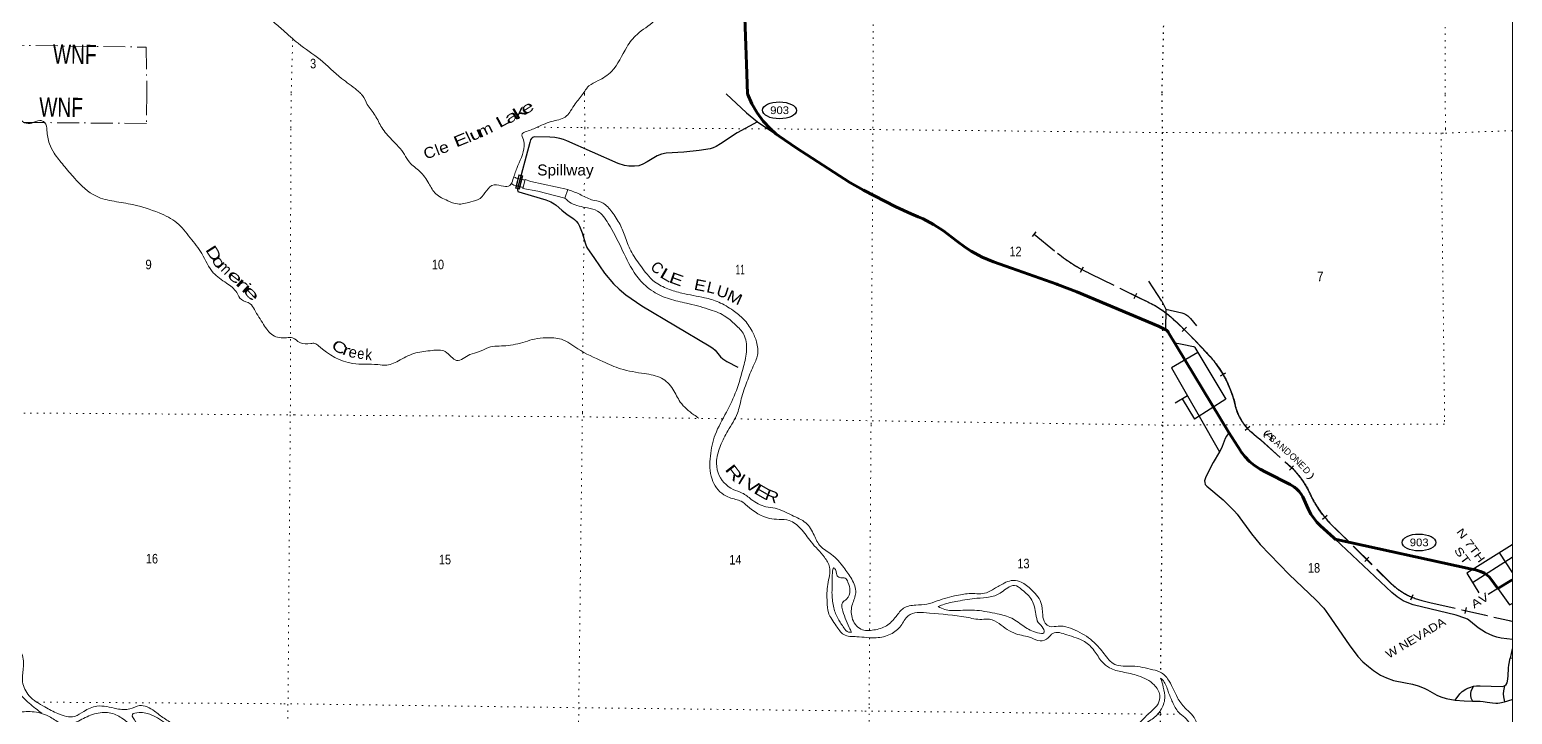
# Model space of a CAD drawing. Header units: feet. Extents: x -252966 to 4, y -183309 to 1368.
# Drawn here: x -27078 to 0, y -103011 to -90512 of the extents above; entities that cross this region are included whole.
import ezdxf
from ezdxf.enums import TextEntityAlignment as Align

# ---------------------------------------------------------------- set-up
doc = ezdxf.new("R2010")
doc.units = ezdxf.units.FT
doc.header["$LTSCALE"] = 80
for name, pattern in [('DOT_DASHED', [7.7, 5, -1.2, 0.3, -1.2]), ('DOTTED', [1.5, 0.3, -1.2]), ('LONG_DASHED', [7.5, 6, -1.5])]:
    doc.linetypes.add(name, pattern=pattern)
for name, color, linetype, lineweight in [('17', 7, 'Continuous', 25), ('23', 7, 'Continuous', 70), ('29', 7, 'Continuous', 25), ('31', 7, 'Continuous', 13), ('34', 7, 'Continuous', 13), ('39', 7, 'Continuous', 13), ('4', 7, 'Continuous', 13), ('41', 7, 'Continuous', 13), ('42', 7, 'Continuous', 13), ('44', 7, 'DOT_DASHED', 13), ('6', 7, 'DOTTED', 25), ('63', 7, 'Continuous', 25), ('7', 7, 'DOTTED', 13)]:
    doc.layers.add(name, color=color, linetype=linetype, lineweight=lineweight)

msp = doc.modelspace()

# ---------------------------------------------------------------- linework, layer by layer
at = {"layer": '17'}
for centre in [(-13384.79, -91984.86), (-1704.34, -99874.06)]:
    msp.add_ellipse(centre, major_axis=(-309.24, 1), ratio=0.500121, dxfattribs=at)
at = {"layer": '23'}
for points in [[(-13967.93, -91682.7), (-13987.85, -91139.69), (-14001.06, -90800.32), (-14020.91, -90123.62), (-14043.06, -89670.46), (-14086.41, -89343.97), (-14166.45, -89077.57), (-14284.51, -88794.76), (-14373.77, -88663.17), (-14620.31, -88369.26), (-14907.08, -88081.05), (-15208.59, -87751.1), (-15230.77, -87726.83)], [(-4.02, -100555.2), (-266.8, -100712.63), (-399.05, -100533.11), (-423.65, -100503.92), (-451.16, -100477.47), (-481.29, -100454.03), (-509.35, -100436.32), (-581.8, -100405.22), (-675.87, -100374.94), (-772.59, -100354.67), (-3212.81, -99821.25), (-3237.03, -99815.96), (-3262.81, -99791.76), (-3501.4, -99567.81), (-3568.36, -99503.23), (-3628.21, -99432.01), (-3680.28, -99354.92), (-3724.02, -99272.82), (-3730.18, -99259.33), (-3799.16, -99094.53), (-3825.43, -99041.39), (-3857.11, -98991.29), (-3893.85, -98944.77), (-3935.26, -98902.35), (-3980.87, -98864.49), (-4030.19, -98831.61), (-4059.43, -98815.4), (-4500.48, -98592.8), (-4607.14, -98536.82), (-4707.37, -98470), (-4800.06, -98393.07), (-4884.21, -98306.88), (-4958.88, -98212.36), (-4960.63, -98209.88), (-5180.55, -97869.06), (-6288.45, -96032.78), (-6292.98, -96024.77), (-6299.03, -96016.2), (-6305.93, -96008.3), (-6313.62, -96001.16), (-6322.02, -95994.87), (-6331.02, -95989.5), (-6340.54, -95985.09), (-6460.69, -95925.81), (-7953.49, -95299.32), (-8306.12, -95163.87), (-8316.17, -95160.29), (-9146.65, -94868.22), (-9475.76, -94749.38), (-9683.31, -94662.72), (-9880.67, -94554.85), (-9984.49, -94486.61), (-10150.87, -94369.27), (-10389.09, -94186.88), (-10569.02, -94067.34), (-10760.46, -93967.26), (-10849.48, -93929.01), (-10977.47, -93876.73), (-11256.43, -93747.22), (-11850.58, -93442.12), (-12101.53, -93300.44), (-13080.37, -92668.24), (-13391.9, -92457.9), (-13416.85, -92441.05), (-13441.9, -92418.88), (-13556.67, -92317.31), (-13682.74, -92179.68), (-13793.74, -92029.62), (-13888.44, -91868.77), (-13967.93, -91682.7)]]:
    msp.add_lwpolyline(points, dxfattribs=at)
at = {"layer": '29'}
for p, q in [((-16976.74, -94247.36), (-16957.16, -94321.13)), ((-6402.3, -95468.6), (-6639.82, -95105.58)), ((-6029.81, -96253.74), (-5824.15, -96297.4)), ((-5743.83, -96403.96), (-6226.84, -96687.41)), ((-5931.77, -97194.13), (-6157.61, -97329.73)), ((-6028.09, -97252), (-5806.53, -97620.38)), ((-3237.81, -99815.23), (-2200.72, -100788.72)), ((-0.28, -100145.56), (-730.15, -100609.67)), ((-235.29, -100068.84), (-2.33, -100421.56)), ((-265.69, -100713.76), (-442.33, -100825.12)), ((-1.33, -101817.4), (-37.95, -101983.42)), ((-1.11, -101990.06), (-37.95, -101983.42)), ((-144.53, -102785.65), (-0.66, -102741.96))]:
    msp.add_line(p, q, dxfattribs=at)
for points in [[(-14355.08, -91681.77), (-13987, -92029.12), (-13787.51, -92192.64), (-13432.78, -92432.96)], [(-13787.51, -92192.64), (-14154.3, -92395.29), (-14459.64, -92596.17), (-14539.12, -92642.2), (-14593.49, -92667.31), (-14652.05, -92688.24), (-14848.64, -92717.53), (-15128.89, -92746.82), (-15450.96, -92767.75), (-15540.9, -92784.49), (-15618.28, -92817.97), (-15802.32, -92922.59), (-15879.7, -92968.62), (-15952.9, -92997.92), (-16032.37, -93006.29), (-16132.76, -93006.29), (-16212.24, -92991.64), (-16329.35, -92956.07), (-17270.48, -92541.76), (-17330.09, -92518.74), (-17395.96, -92499.92), (-17484.85, -92481.08), (-17580.01, -92474.81), (-17860.25, -92470.62), (-17894.77, -92483.17), (-17914.63, -92499.92), (-17928.23, -92522.93), (-17943.91, -92571.06), (-18168.81, -93413.01)], [(-18168.81, -93413.01), (-18171.46, -93440.58), (-18165.52, -93456.46), (-18159.56, -93464.38), (-18146.35, -93472.32), (-18080.93, -93493.49), (-17652.66, -93620.44), (-17562.1, -93654.82), (-17499.33, -93689.21), (-17464.29, -93715.65), (-17361.86, -93805.59), (-17261.4, -93884.94), (-17155.66, -93953.71), (-17130.52, -93974.87), (-17096.81, -94010.57), (-17059.14, -94052.89), (-17034.05, -94096.54), (-16986.46, -94218.2), (-16928.3, -94424.51), (-16900.52, -94489.32), (-16764.4, -94689), (-16579.34, -94958.79), (-16415.44, -95149.23), (-16314.95, -95248.42), (-16188.09, -95355.53), (-15897.29, -95556.55), (-14665.36, -96281.27), (-14599.21, -96324.93), (-14559.61, -96360.61), (-14459.15, -96482.28), (-14416.8, -96523.3), (-14348.12, -96566.92), (-14141.92, -96672.72)], [(-6402.3, -95468.6), (-6329.09, -95617.36), (-6333.26, -95986.7)], [(-6329.09, -95617.36), (-6036.41, -95680.86), (-6002.04, -95692.77), (-5962.38, -95711.28), (-5928.02, -95733.76), (-5877.79, -95785.34), (-5766.75, -95916.27)], [(-6164.19, -96237.35), (-6126.61, -96238.3), (-6092.58, -96241.6), (-6029.81, -96253.74)], [(-5824.15, -96297.4), (-5806.73, -96305.08), (-5796.24, -96314.2)], [(-5796.24, -96314.2), (-5235.02, -97256.21), (-5806.53, -97620.38)], [(-6226.84, -96687.41), (-5930.38, -97196.76), (-5716.59, -97565.73), (-5346.55, -98216.62)], [(-5178.66, -97870.94), (-5222.47, -97935.72), (-5242.3, -97974.07), (-5280.63, -98075.9), (-5297.82, -98123.51), (-5309.71, -98152.61), (-5346.55, -98216.62)], [(-5346.55, -98216.62), (-5463.04, -98415.79), (-5568.79, -98616.81), (-5604.48, -98696.16), (-5620.35, -98746.42), (-5616.38, -98780.8), (-5607.13, -98815.19), (-5579.36, -98844.28), (-5283.27, -99092.91), (-5071.77, -99299.23), (-5022.87, -99360.06), (-4765.1, -99717.14), (-4606.48, -99912.87), (-4077.74, -100457.75), (-3591.29, -100917.98), (-3444.57, -101074.04), (-3354.68, -101193.07), (-3300.49, -101272.42)], [(-4.53, -99918.32), (-834.07, -100435.76), (-614.73, -100793.91)], [(-266.8, -100712.63), (-50.7, -101014.27), (-2.7, -100986.01)], [(-0.01, -101646.27), (-203.4, -101620.25), (-285.35, -101604.38), (-356.73, -101580.58), (-491.56, -101517.1), (-626.39, -101429.81), (-761.22, -101316.08), (-819.38, -101276.4), (-866.97, -101252.6), (-1028.24, -101202.34), (-1810.78, -101009.25), (-1921.81, -100972.22), (-1995.84, -100937.84), (-2104.23, -100863.78), (-2200.72, -100788.72)], [(-3300.49, -101272.42), (-2980.6, -101743.24), (-2819.33, -101954.84), (-2732.09, -102050.07), (-2628.98, -102140), (-2533.81, -102214.06), (-2406.91, -102293.41), (-2301.16, -102346.31), (-2171.62, -102391.27), (-1952.19, -102436.24), (-1825.3, -102460.04), (-1722.19, -102489.14), (-1611.15, -102531.46), (-1550.35, -102563.2), (-1381.15, -102658.42), (-1307.13, -102690.16), (-1206.67, -102719.26), (-1045.69, -102752.32)], [(-144.57, -102493.11), (-113.51, -102465.34), (-96.33, -102438.89), (-85.75, -102405.83), (-73.85, -102313.25), (-69.89, -102161.16), (-63.28, -102113.55), (-37.95, -101983.42)], [(-1045.69, -102752.32), (-961.47, -102637.27), (-913.89, -102592.3), (-851.76, -102552.62), (-810.78, -102532.79), (-775.09, -102519.56), (-709, -102499.72)], [(-709, -102499.72), (-746.01, -102563.2), (-757.91, -102593.62), (-761.87, -102624.04), (-763.2, -102670.33), (-755.26, -102708.68), (-727.72, -102768.98)], [(-709, -102499.72), (-653.48, -102493.11), (-584.75, -102490.47), (-182.9, -102501.05), (-144.57, -102493.11)], [(-144.57, -102493.11), (-164.4, -102581.72), (-167.04, -102634.62), (-164.4, -102688.84), (-143.25, -102780.1)], [(-1045.69, -102752.32), (-882.81, -102766.87), (-727.72, -102768.98)], [(-727.72, -102768.98), (-586.72, -102769.52), (-533.19, -102776.13), (-459.82, -102790.68), (-360.03, -102802.58), (-303.84, -102806.55), (-264.86, -102805.22), (-227.17, -102801.26), (-144.53, -102785.65)]]:
    msp.add_lwpolyline(points, dxfattribs=at)
at = {"layer": '31'}
for p, q in [((-18131.43, -93422.24), (-18204.23, -93404.2)), ((-18071.3, -93179.58), (-18131.43, -93422.24))]:
    msp.add_line(p, q, dxfattribs=at)
msp.add_lwpolyline([(-18204.23, -93404.2), (-18144.1, -93161.54), (-18071.3, -93179.58)], dxfattribs=at)
msp.add_lwpolyline([(-18194.54, -93398.35), (-18138.25, -93171.22), (-18080.98, -93185.42), (-18137.27, -93412.55)], close=True, dxfattribs=at)
at = {"layer": '34', "linetype": 'LONG_DASHED'}
msp.add_line((-4598.88, -98001.75), (-4013.41, -98528.74), dxfattribs=at)
for points in [[(-8734.4, -94247.43), (-8306.35, -94595.42), (-8268.14, -94624.16)], [(-7739.97, -94953.72), (-7707.92, -94970.86), (-6800.72, -95417.39), (-6656.07, -95485.08)], [(-3333.89, -99521.94), (-2223.06, -100616.76), (-2164.45, -100669.39)], [(-1652.72, -100937.54), (-1510.52, -100971.63), (-11.36, -101314.12)]]:
    msp.add_lwpolyline(points, dxfattribs=at)
for centre, radius, start, end in [((-6686.15, -92676.8), 2508.97, 230.91043, 245.16406), ((-7485.12, -97202.04), 1906.64, 47.13456, 64.22608), ((-12185.85, -102322.65), 8857.7, 41.82314, 47.38054), ((-7002.14, -97802.89), 1982.82, 24.24064, 44.3819), ((-6865.28, -97771.87), 1845.49, 11.54501, 25.10704), ((-4135.96, -97142.99), 957.02, 195.73457, 226.54338), ((-2865.68, -95740), 2849.47, 227.4059, 232.53663), ((-5156.08, -99654.73), 1604.23, 25.26452, 44.57876), ((-1951.16, -98190.47), 1919.57, 203.96138, 223.91802), ((-1346.58, -99730.94), 1244.82, 228.92719, 255.76312)]:
    msp.add_arc(centre, radius, start, end, dxfattribs=at)
at = {"layer": '39'}
for points in [[(-29291.2, -80926.07), (-29031.41, -81083.19), (-28835.6, -81205.58), (-28582.85, -81249.9), (-28394.62, -81319.88), (-28195.88, -81567.11), (-28050.24, -81683.05), (-27907.87, -81714.4), (-27855.32, -81908.1), (-27854.92, -82091.3), (-27819.22, -82143.94), (-27759.06, -82156.51), (-27723.64, -82241.35), (-27809.63, -82425.87), (-27866.71, -82749.54), (-27922, -82869.88), (-27830.07, -83154.49), (-27751.76, -83388.67), (-27557.78, -83720.41), (-27438.91, -83910.62), (-27338.76, -84175.17), (-27374.52, -84358.08), (-27263.98, -84582.45), (-27198.76, -84705.78), (-27004.48, -85003.3), (-26821.64, -85230.27), (-26616.54, -85439.3), (-26429.66, -85664.28), (-26239.62, -85985.93), (-26137.64, -86270.62), (-25903.64, -86620.81), (-25716.89, -86859.89), (-25712.87, -86859.92), (-25378.68, -87239.11), (-25203.47, -87419.71), (-25031.95, -87564.04), (-24888.9, -87746.39), (-24763.84, -87918.53), (-24730.78, -88043.62), (-24663.01, -88104.57), (-24505.24, -88212.55), (-24366.12, -88384.8), (-24303.64, -88590.66), (-24218.08, -88685.98), (-23982.83, -88893.24), (-23729.95, -89150.97), (-23598.81, -89317.12), (-23479.26, -89430.83), (-23294.06, -89617.55), (-23129.31, -89846.38), (-22998.37, -90034.68), (-22789.24, -90241.72), (-22643.59, -90357.66), (-22450.16, -90522.3), (-22175, -90760.08), (-21773.81, -91059.28), (-21383.03, -91400.68), (-21101.63, -91614.35), (-21033.19, -91676.28)], [(-15389.77, -87912.05), (-15381.23, -87853.73), (-15337.19, -87872.21), (-15283.89, -87979.34), (-15301.07, -88106.04), (-15421.02, -88268.14), (-15487.1, -88472.95), (-15446.52, -88656.48), (-15323.45, -88826.59), (-15245.72, -88897.69), (-15154.21, -89001.11), (-15179.35, -89119.68), (-15256.85, -89251.93), (-15264.82, -89473.32), (-15362.71, -89639.62), (-15394.44, -89822.57), (-15428.06, -89991.41), (-15560.7, -90225.88), (-15670.29, -90351.83), (-15985.86, -90598.91), (-16170.69, -90828.93), (-16451.84, -91275.6), (-16696.39, -91442.73), (-16863.99, -91540.02), (-16908.63, -91589.99), (-16969.34, -91680.23)], [(-30205.03, -91669.25), (-30018.47, -91767.96), (-29713.68, -91843.09), (-29559.36, -91860.55), (-29453.37, -91813.88), (-29331.16, -91817.4), (-29118.42, -91919.04), (-28761.27, -92066.32), (-28476.72, -92089.27), (-28110.35, -92031.48), (-27851.83, -92058.56), (-27621.42, -92069.68), (-27443.39, -92002.61), (-27306.84, -92086.48), (-27170.14, -92210.54), (-27037.9, -92216.03), (-26889.85, -92169.19), (-26805.57, -92205.02), (-26762.93, -92351.58), (-26715.91, -92594.61), (-26629.09, -92767.12), (-26457.95, -92989.53), (-26258.72, -93223.9), (-25858.78, -93553.92), (-25535.91, -93645.05), (-25193.11, -93705.96), (-24715.76, -93856.76), (-24390.53, -94036.34), (-24147.07, -94310.72), (-23931.59, -94601.29), (-23723.89, -94950.19), (-23482.77, -95138.15), (-23295.79, -95312.26), (-23211.15, -95440.56), (-23050.6, -95516.28), (-22974.07, -95620.49), (-22804.72, -95895.18), (-22635.69, -96091.47), (-22389.11, -96136.69), (-22274.92, -96138.23), (-22144.37, -96224.13), (-21945.98, -96243.41), (-21867.86, -96241.08), (-21801.58, -96285.03), (-21177.32, -96606.09), (-20720.51, -96626.33), (-20556.2, -96637.71), (-20312.17, -96542.24), (-20024.21, -96414.42), (-19727.9, -96368.98), (-19489.44, -96390.11), (-19280.48, -96550.06), (-19036.49, -96444.54), (-18878.43, -96395.64), (-18696.45, -96314.49), (-18384.07, -96283.06), (-18029.78, -96209.24), (-17855.69, -96160.29), (-17647.44, -96137.32), (-17366.89, -96164.31), (-17069.74, -96335.96), (-16608.07, -96571.25), (-16285.04, -96702.59), (-15849.99, -96791.25), (-15541.18, -96872.4), (-15330.05, -97074.55), (-15194.91, -97311.18), (-14949.61, -97541.34), (-14855.2, -97607.28)], [(-16969.28, -91680.15), (-17113.22, -91867.73), (-17198.87, -91992.71), (-17272.62, -92087.48), (-17514.65, -92180.94), (-17798.69, -92286.63), (-18004.69, -92371.9), (-18082.66, -92412.42), (-18060.2, -92522.88), (-18047.01, -92637.89), (-18180.36, -93043.99), (-18251.69, -93245.29), (-18309.36, -93354.07), (-18421.48, -93370.61), (-18595.86, -93343.18), (-18737.67, -93452.31), (-18849.31, -93591.47), (-19023.34, -93656.5), (-19265.58, -93693.68), (-19442.1, -93634.1), (-19658.93, -93510.37), (-19787.88, -93319.94), (-19953.01, -93099.51), (-20143.97, -92931.45), (-20232.66, -92791.1), (-20464.09, -92520.69), (-20645.24, -92300.33), (-20770.31, -92077.72), (-20911.33, -91875.29), (-20998.09, -91714.84), (-21033.19, -91676.28)], [(-18194.38, -93359.53), (-18120.44, -93380.17), (-18233.87, -93348.32), (-18267.67, -93333.16), (-18280.1, -93325.39)], [(-18086.59, -93244.28), (-18191.14, -93220.13), (-18222.61, -93205.75), (-18235.04, -93202.65)], [(-18066.84, -93389.49), (-18093.25, -93384.83), (-18120.44, -93380.17)], [(-18034.99, -93262.08), (-18059.46, -93250.81), (-18087.41, -93244.07)], [(-17304.57, -93588.22), (-17186.27, -93681.12), (-16891.47, -93764.33), (-16704.94, -93823.87), (-16511.75, -94048.2), (-16275.64, -94491.46), (-16035.48, -94946.76), (-15832.22, -95185.13), (-15687.57, -95293.08), (-15392.56, -95428.55), (-15081.76, -95505.67), (-14686.7, -95612.59), (-14393.76, -95734), (-14184.76, -95901.99), (-14035.84, -96076.26), (-13984.67, -96357.46), (-14039.57, -96661.21), (-14172.08, -97099.95), (-14352.83, -97494.66), (-14557.55, -97907.57), (-14646.18, -98295.88), (-14616.5, -98715.86), (-14403.04, -99002.43), (-14184.35, -99087.96), (-14084.06, -99121.72), (-13971.54, -99207.7), (-13568, -99435.19), (-13391.65, -99452.55), (-13207.27, -99473.91), (-12994.35, -99621.78), (-12807.1, -99864.23), (-12563.62, -100142.63), (-12468.76, -100323.15), (-12503.59, -100638.87), (-12514.36, -100958.52), (-12491.57, -101153.4), (-12348.4, -101394.03), (-12209.54, -101556.27), (-11973.01, -101593.49), (-11616.36, -101614.14), (-11356.19, -101548.75), (-11168.48, -101395.21), (-11030.98, -101211.73), (-10866.94, -101152.76), (-10644.55, -101161.9), (-9975.17, -101237.54), (-9690.55, -101278.59), (-9546.34, -101273.98), (-9373.74, -101355.68), (-9066.52, -101541.36), (-8783.78, -101614.57), (-8623.3, -101670.19), (-8477.28, -101613.31), (-8391.46, -101532.55), (-8136.94, -101559.65), (-7815.95, -101680.95), (-7635, -101849.05), (-7493.99, -102051.49), (-7355.33, -102163.48), (-7120.66, -102236.89), (-6831.92, -102308.07), (-6538.79, -102475.71), (-6439.9, -102664.25), (-6469.34, -102819.15), (-6585.02, -102948.27), (-6770.62, -103127.93), (-6897.91, -103363.63), (-6833.18, -103524.17), (-6556.07, -103693.89), (-6375.53, -103757.47), (-6226.82, -103877.47), (-6153.93, -104078.17), (-6019.13, -104226.37), (-5707.09, -104621.07), (-5403.5, -104901.24), (-5111.8, -105217.63), (-5085.06, -105396.42), (-5215.22, -105921.58), (-5322.18, -106233.58), (-5489.74, -106417.19), (-5725.43, -106595.04), (-5982.56, -106923.74), (-6243.88, -107206.23), (-6477.45, -107414.22), (-6724.83, -107674.54), (-6916.45, -107852.21), (-7122.21, -107999.79), (-7231.18, -108309.79), (-7236.36, -108520.87), (-7135.54, -108689.31), (-7006.84, -108817.42), (-6679.22, -109095.48), (-6458.46, -109201.11), (-6181.95, -109216.05), (-5897.21, -109287.24), (-5204.92, -109587.92), (-4891.7, -109771.56)], [(-17251.35, -93430.13), (-17032.66, -93517.67), (-16815.92, -93617.29), (-16629.43, -93666.77), (-16466.6, -93810.83), (-16311.45, -94041.35), (-16208.37, -94276.11), (-16101.14, -94547.03), (-15923.8, -94817.66), (-15664.23, -95114.09), (-15421.33, -95243.74), (-15166.61, -95323.1), (-14751.61, -95405.82), (-14492.88, -95487.17), (-14231.87, -95638.86), (-14038.93, -95798.88), (-13883.84, -96015.33), (-13802.94, -96211.99), (-13785.97, -96453.13), (-13863.31, -96656.46), (-13978.39, -96938.34), (-14081.34, -97252.34), (-14150.44, -97511.92), (-14327.47, -97834.26), (-14460.62, -98106.17), (-14531.69, -98373.8), (-14506.77, -98600.84), (-14229.13, -98905.23), (-14062.61, -98970.88), (-13899.89, -99086.8), (-13630.93, -99222.38), (-13464.56, -99249.84), (-13159.57, -99377.23), (-12902.61, -99516.88), (-12751.5, -99739.38), (-12634.51, -99943.92), (-12433.61, -100091.84), (-12208.31, -100332.13), (-12065.25, -100544.61), (-11990.16, -100791.54), (-12053.44, -101002.86), (-12058.51, -101244.09), (-11897.42, -101456.5), (-11660.98, -101471.61), (-11428.91, -101394.27), (-11255.29, -101224.71), (-11117.65, -101075.4), (-10895.52, -101016.2), (-10693.26, -100999.28), (-10503.18, -100940.21), (-10142.99, -100840.24), (-9890.71, -100807.04), (-9604.31, -100791.79), (-9458.36, -100716.82), (-9278.47, -100615.58), (-9152.44, -100570.84), (-8998.13, -100586.29), (-8803.31, -100716.14), (-8610.01, -100968.62), (-8577.06, -101199.64), (-8534.43, -101344.19), (-8444.04, -101406.13), (-8293.81, -101401.5), (-7938.88, -101494.51), (-7637.6, -101698.3), (-7456.5, -101904.6), (-7261.43, -102098.78), (-6942.78, -102131.64), (-6565.92, -102196.42), (-6409.45, -102252.06), (-6266.61, -102408.26), (-6115.2, -102707.14), (-5982.27, -102891.52), (-5776.96, -103141.94), (-5800.24, -103337.01), (-5945.98, -103464.25), (-6057.56, -103617.47), (-6080.82, -103818.57), (-6052.14, -103981.27), (-5921.47, -104097.32), (-5754.38, -104307.69), (-5133, -104918.22), (-5026.3, -105054.46), (-4893.55, -105190.6), (-4898.83, -105377.56), (-5025.12, -105870.55), (-5136.04, -106192.62), (-5281.19, -106470.61), (-5490.62, -106704.63), (-5766.25, -106914.81), (-6181.15, -107368.79), (-6368.52, -107606.74), (-6622.17, -107802.76), (-6825.74, -107996.57), (-6937.58, -108085.47), (-7025.38, -108172.26), (-7020.5, -108397.37)], [(-12069.5, -101509.47), (-12109.88, -101427.22), (-12182.66, -101256.66), (-12237.44, -101080), (-12235.84, -100977.48), (-12159.98, -100908.82), (-12096.49, -100751.78), (-12133.14, -100601.17), (-12185.53, -100522.99), (-12261.67, -100517.28), (-12329.91, -100485.39), (-12354.35, -100380.97), (-12390.58, -100338.91), (-12418.25, -100433.5), (-12419.78, -100554.11), (-12424.75, -100821.47), (-12391.74, -101066.56), (-12312.83, -101269.26), (-12206.01, -101433.64), (-12125.58, -101511.71), (-12069.5, -101509.47)], [(-10486.75, -101044.67), (-10402.75, -101010.15), (-10126.56, -100944.69), (-9780.2, -100893.02), (-9535.9, -100867.9), (-9327.9, -100782.62), (-9216.04, -100699.75), (-9094, -100659.04), (-8955.47, -100736.87), (-8776.45, -100925.08), (-8701.32, -101184.07), (-8658.66, -101334.65), (-8568.1, -101442.82), (-8555.77, -101521.17), (-8671.96, -101521.64), (-8914.78, -101410.08), (-9143.75, -101256.24), (-9406.49, -101176.92), (-9779.33, -101114.13), (-10123.89, -101115.54), (-10366.34, -101098.45), (-10486.75, -101044.67)], [(-26854.4, -102992.4), (-27086.7, -102809.34), (-27285.9, -102585.03), (-27342.79, -102380.24), (-27287.48, -102179), (-27316.09, -102034.39), (-27408.96, -101851.86), (-27557.93, -101663.52), (-27802.91, -101513.77), (-28009.67, -101404.07), (-28217.97, -101414.97), (-28429.86, -101530.42), (-28712.07, -101591.88), (-29124.44, -101669.95), (-29342.97, -101622.61), (-29589.97, -101468.85), (-29715.03, -101248.25), (-29744.73, -101029.49)], [(-9217.24, -114249.69), (-8979.94, -113973.34), (-8778.4, -113771.5), (-8653.16, -113523.75), (-8630.42, -113189.98), (-8759.14, -113059.85), (-8989.89, -112962.31), (-9423.82, -112646.5), (-9588.9, -112438.13), (-9810.12, -112217.93), (-9986.91, -112088), (-10146.06, -111859.5), (-10320.74, -111757.71), (-10497.02, -111758.43), (-10637.51, -111690.66), (-10866.14, -111623.26), (-11022.79, -111521.39), (-11165.73, -111339.06), (-11495.26, -111085.13), (-11746.1, -110971.59), (-11966.71, -110908.17), (-12209.61, -110776.5), (-12697.55, -110481.02), (-12886.41, -110339.08), (-13102.97, -110285.69), (-13327.7, -110190.13), (-13552.71, -110024.22), (-13708.36, -109667.06), (-13835.4, -109452.51), (-14032.51, -109250.3), (-14243.58, -109062.22), (-14597.35, -108754.12), (-14844.01, -108688.8), (-15175.03, -108563.52), (-15454.07, -108411.9), (-15689.03, -108264.12), (-16478.27, -107758.81), (-16745.61, -107526.74), (-16950.38, -107413.01), (-17052.59, -107401.37), (-17156.12, -107566.62), (-17283.28, -107834.48), (-17376.8, -107995.67), (-17378.21, -108146.43), (-17301.69, -108250.64), (-17195.03, -108374.83), (-17140.24, -108555.51), (-17229.78, -108710.66), (-17465.94, -108765.9), (-17760.59, -108722.89), (-18151.91, -108545.6), (-18498.01, -108149.02), (-18557.29, -107845.74), (-18542.68, -107483.87), (-18565.47, -107291), (-18530.36, -107047.63), (-18601.41, -106806.71), (-18863.63, -106345.47), (-19157.19, -106067.28), (-19346.49, -105812.78), (-19760.08, -105575.27), (-20058.89, -105492.08), (-20309.24, -105505.17), (-20647.68, -105534.7), (-21249.16, -105404.5), (-21518.29, -105224.7), (-21821.46, -105051.07), (-21980.33, -104892.92), (-22225.81, -104614.53), (-22342.82, -104403.95), (-22563.75, -104258.13), (-22953.03, -104090.88), (-23382.44, -103905.7), (-23673.54, -103746.09), (-23862.17, -103662.44), (-24067.2, -103482.38), (-24422.85, -103206.45), (-24624.2, -103084.12), (-24798.45, -102952.71), (-25073.29, -102851.33), (-25247.33, -102912.34), (-25485.73, -102909.3), (-25852.5, -102862.57), (-26088.51, -102958.01), (-26256.43, -103049.15), (-26561.12, -102998.14), (-26799.98, -102876.51), (-27089.25, -102670.66), (-27206.41, -102419.88), (-27195.35, -102174.6), (-27224.44, -101907.38), (-27373.35, -101735.13), (-27542.36, -101546.87), (-27965.98, -101305.39), (-28262.33, -101340.78), (-28570.4, -101448.58), (-28838.72, -101479.83)], [(-30241.41, -102146.09), (-30229.34, -102410.18), (-30156.2, -102671.19), (-30041.06, -102915.95), (-29877.96, -103132.37), (-29577.45, -103137.16), (-29285.42, -103025.41), (-28951.23, -102933.58), (-28762.8, -102966.98), (-28643.89, -103151.42), (-28455.1, -103275.27), (-28138.86, -103205.63), (-27758.81, -103061.35), (-27358.47, -102981.31), (-27070.08, -102962.04), (-26771.35, -103027.14), (-26576.59, -103140.92), (-26474.23, -103190.75), (-26287.99, -103173.91), (-26030.04, -103054.25), (-25755.89, -102978.75), (-25501.32, -103019.92), (-25300.49, -103149.75), (-25185.81, -103275.91), (-25192.91, -103511.12), (-25190.26, -103675.94), (-25110.42, -103603.25), (-25065.27, -103365.87), (-25136.21, -103153.1), (-25202.86, -103014.67), (-25080.8, -102980), (-24856.28, -103019.28), (-24561.1, -103198.98), (-24247.72, -103422.82), (-24042.39, -103681.27), (-23576.62, -103940.67), (-23177.43, -104081.75), (-22878.39, -104223.24), (-22480.84, -104456.78), (-22319.81, -104653.11), (-22162.72, -104867.54), (-21895.32, -105117.7), (-21646.18, -105307.64), (-21321.11, -105447.01), (-21049.55, -105598.54), (-20496.87, -105678.8), (-20198.64, -105615.27), (-19984.36, -105596.3), (-19727.35, -105750.02), (-19528.7, -105833.62), (-19337.89, -105963.5), (-19156.63, -106209.99), (-19001.44, -106452.57), (-18806.12, -106711.07), (-18668.72, -107012.02), (-18651.67, -107275.27), (-18720.45, -107615.26), (-18757.33, -107918.93), (-18682.22, -108173.9), (-18480.65, -108492.67), (-18009.72, -108788.41), (-17818.98, -108879.97), (-17419.38, -108892.34), (-17179.17, -108845.12), (-17041.69, -108653.6), (-17044.66, -108406.38), (-17175.66, -108203.9), (-17268.2, -108105.78), (-17246.58, -107997.15), (-17119.23, -107779.54), (-17035.75, -107610.35), (-16987.96, -107535.78), (-16897.76, -107551.49), (-16652.46, -107783.65), (-15909.24, -108301.21), (-15385.22, -108600.57), (-14961.94, -108755.62), (-14654.82, -108915.16), (-14279.08, -109205.08), (-14015.35, -109539.68), (-13813.81, -109852.42), (-13708.85, -110055.01), (-13449.57, -110275.06), (-13092.37, -110434.4), (-12791.34, -110573.86), (-12480.05, -110775.6), (-12044.49, -110996.93), (-11819.75, -111092.5), (-11544.54, -111288.35), (-11333.43, -111486.48), (-11130.24, -111708.77)], [(-6423.08, -102352.62), (-6372.82, -102400.66), (-6285.92, -102593.27), (-6205.04, -102785.9), (-6096.15, -102970.38), (-5983.59, -103066.41), (-5901, -103184.66), (-5940.61, -103301.41), (-6060.23, -103448.64), (-6143.64, -103633.91), (-6169.26, -103742.55), (-6255.48, -103720.8), (-6454.28, -103599), (-6701.15, -103477.4), (-6805.71, -103377.32), (-6768.13, -103252.54), (-6578.43, -103096.99), (-6422.8, -102937.55), (-6347.54, -102718.15), (-6374.37, -102515.24), (-6423.08, -102352.62)]]:
    msp.add_spline(points, degree=3, dxfattribs=at)
at = {"layer": '4'}
msp.add_line((0, -0.01), (0, -183308.59), dxfattribs=at)
at = {"layer": '42'}
msp.add_lwpolyline([(-18029.83, -93246.18), (-17925.86, -93282.38), (-17252.09, -93428.47), (-17301.54, -93589.48), (-17795.11, -93462.33), (-18070.76, -93411.34)], close=True, dxfattribs=at)
at = {"layer": '44'}
for points in [[(-27602.93, -91673.61), (-27580.12, -90795.59), (-24949.77, -90831.86), (-24937.65, -91673.11)], [(-24937.65, -91673.11), (-24944.12, -92224.57), (-27598.86, -92202.25), (-31205.13, -92175.67)]]:
    msp.add_lwpolyline(points, dxfattribs=at)
at = {"layer": '6'}
msp.add_line((-6312.14, -87802.49), (-6402.62, -91685.05), dxfattribs=at)
for points in [[(-6402.62, -91685.05), (-6395.87, -92388.55), (-6389.04, -97731.31), (-6426.15, -102234.3)], [(-6432.19, -102967.57), (-6432.54, -103009.96), (-6437.66, -103606.39)]]:
    msp.add_lwpolyline(points, dxfattribs=at)
at = {"layer": '63'}
for p, q in [((-8765.4, -94287.31), (-8695.63, -94201.48)), ((-7884.17, -94938.47), (-7832.51, -94840.66)), ((-6907.66, -95421.04), (-6858.81, -95321.8)), ((-6031.36, -96022.63), (-5953.28, -95944.29)), ((-5330.6, -96833.62), (-5235.19, -96777.66)), ((-4878.49, -97823.97), (-4796.63, -97749.58)), ((-4068.17, -98554.7), (-3994.17, -98472.49)), ((-3468.54, -99446.95), (-3382.97, -99376.86)), ((-2696.76, -100220.79), (-2619.12, -100142.01)), ((-1851.56, -100923.76), (-1808.64, -100821.82)), ((-859.99, -101168.87), (-835.36, -101061.04))]:
    msp.add_line(p, q, dxfattribs=at)
at = {"layer": '63', "linetype": 'LONG_DASHED'}
for points in [[(-8731.81, -94244.25), (-8303.82, -94592.19), (-8265.62, -94620.93), (-8231.36, -94648.43), (-8196.76, -94674.93), (-8161.66, -94700.86), (-8126.05, -94726.56), (-8090.02, -94751.32), (-8053.69, -94775.34), (-8016.86, -94799.12), (-7979.6, -94821.97), (-7942.05, -94844.09), (-7903.85, -94865.77), (-7865.53, -94886.56), (-7826.92, -94906.96), (-7787.68, -94926.58), (-7748.34, -94945.31), (-7738.13, -94950.06), (-7706.04, -94967.22), (-6798.94, -95413.7), (-6654.29, -95481.39), (-6624.26, -95496.1), (-6594.73, -95511.42), (-6565.45, -95527.25), (-6536.18, -95543.51), (-6507.39, -95560.39), (-6479.05, -95577.68), (-6450.69, -95595.4), (-6422.82, -95613.74), (-6395.38, -95632.5), (-6368.03, -95651.86), (-6341.27, -95671.57), (-6314.68, -95691.63), (-6288.4, -95712.38), (-6262.73, -95733.48), (-6237.31, -95755.09), (-6212.23, -95776.95), (-6187.48, -95799.51), (-6185.27, -95801.56), (-6122.36, -95859.91), (-6010.28, -95966.55), (-5900.27, -96076.21), (-5792.17, -96186.38), (-5686.05, -96298.34), (-5582.04, -96413.24), (-5567.75, -96427.88), (-5544.09, -96453.15), (-5520.74, -96478.74), (-5497.87, -96504.72), (-5475.43, -96531.28), (-5453.56, -96558.03), (-5431.92, -96585.3), (-5411.03, -96612.84), (-5390.38, -96640.88), (-5370.47, -96669.2), (-5350.88, -96697.82), (-5331.84, -96726.66), (-5313.23, -96756.08), (-5295.37, -96785.76), (-5277.89, -96815.57), (-5260.82, -96845.97), (-5244.39, -96876.37), (-5228.44, -96907.17), (-5213.19, -96938.43), (-5198.38, -96969.61), (-5190.42, -96987.1), (-5182.78, -97003.44), (-5169.56, -97033.03), (-5157.07, -97062.76), (-5144.94, -97092.56), (-5133.29, -97122.83), (-5122.2, -97153.04), (-5111.63, -97183.55), (-5101.74, -97214.37), (-5092.27, -97245.08), (-5083.28, -97276.11), (-5075, -97307.45), (-5067.11, -97338.67), (-5059.75, -97370.02), (-5053.14, -97401.52), (-5052.43, -97403.91), (-5047.76, -97420), (-5042.81, -97435.77), (-5037.5, -97451.57), (-5032.01, -97467.27), (-5026.26, -97482.89), (-5020.12, -97498.31), (-5013.78, -97513.78), (-5007.22, -97529.04), (-5000.32, -97544.18), (-4993.19, -97559.14), (-4985.78, -97574.06), (-4978.2, -97588.86), (-4970.25, -97603.44), (-4962.1, -97617.94), (-4953.65, -97632.3), (-4945, -97646.56), (-4936.06, -97660.55), (-4926.94, -97674.44), (-4917.57, -97688.14), (-4907.9, -97701.72)], [(-4907.9, -97701.72), (-4898.05, -97715.06), (-4887.95, -97728.35), (-4877.63, -97741.32), (-4867.05, -97754.23), (-4856.25, -97766.84), (-4845.26, -97779.35), (-4834.12, -97791.62), (-4822.67, -97803.74), (-4810.98, -97815.56), (-4799.19, -97827.24), (-4791.4, -97834.7), (-4754.57, -97868.17), (-4717.16, -97900.63), (-4679.17, -97932.47), (-4640.58, -97964.07), (-4601.44, -97994.65), (-4596.26, -97998.59), (-4010.56, -98525.79), (-3990.85, -98546.03), (-3971.77, -98566.53), (-3953.05, -98587.36), (-3934.44, -98608.53), (-3916.4, -98630.06), (-3898.82, -98651.78), (-3881.36, -98673.86), (-3864.46, -98696.29), (-3848.02, -98718.92), (-3831.81, -98742.02), (-3816.18, -98765.21), (-3800.77, -98788.64), (-3785.81, -98812.53), (-3771.43, -98836.52), (-3757.4, -98860.84), (-3743.71, -98885.28), (-3730.46, -98910.17), (-3717.68, -98935.06), (-3705.36, -98960.39), (-3701.58, -98968.32), (-3688.34, -98997.44), (-3674.01, -99027.78), (-3659.13, -99057.6), (-3643.7, -99087.41), (-3627.73, -99116.71), (-3611.34, -99145.88), (-3594.54, -99174.64), (-3577.08, -99203.28), (-3559.05, -99231.39), (-3540.74, -99259.24), (-3521.75, -99286.96), (-3502.49, -99314.15), (-3482.68, -99341.07), (-3462.18, -99367.6), (-3441.54, -99393.75), (-3420.36, -99419.6), (-3398.49, -99445.08), (-3376.47, -99470.15), (-3354.04, -99494.82), (-3330.96, -99519.07), (-2220.24, -100613.78), (-2161.74, -100666.32), (-2148.06, -100678.09), (-2131.34, -100691.94), (-2114.45, -100705.56), (-2097.32, -100718.75), (-2079.99, -100731.72), (-2062.46, -100744.36), (-2044.6, -100756.69), (-2026.64, -100768.68), (-2008.4, -100780.48), (-1990.02, -100791.8), (-1971.34, -100802.93), (-1952.55, -100813.6), (-1933.55, -100824.05), (-1914.48, -100834.13), (-1895.09, -100843.91), (-1875.55, -100853.22), (-1855.96, -100862.29), (-1836.04, -100871.06), (-1816.15, -100879.43), (-1796.06, -100887.47), (-1775.71, -100895.07), (-1755.41, -100902.4), (-1734.93, -100909.39), (-1714.18, -100915.93), (-1693.49, -100922.2), (-1672.72, -100928.11), (-1651.72, -100933.57), (-1509.58, -100967.64), (-0.01, -101312.51)]]:
    msp.add_lwpolyline(points, dxfattribs=at)
at = {"layer": '7'}
for p, q in [((-11665.91, -87777.18), (-11673.13, -91686.59)), ((-1215.48, -87823.71), (-1228.2, -91699.98)), ((-22274.51, -90684.04), (-22300.33, -91681.99)), ((-16945.65, -91688.14), (-16942.3, -91641.54)), ((-1221.46, -92399.46), (-1.12, -92355.95)), ((-16947.98, -93312.5), (-16950.12, -93560.08))]:
    msp.add_line(p, q, dxfattribs=at)
for points in [[(-22300.33, -91681.99), (-22308.61, -92323.17), (-22317.51, -97543.45), (-22372.56, -104366.09)], [(-16945.65, -91688.14), (-16939.24, -92303.2), (-16944.37, -92895.79)], [(-11673.13, -91686.59), (-11677.08, -92410.16), (-11712.42, -97726.97), (-11737.54, -101483.05)], [(-1228.2, -91699.98), (-1218.98, -92325.15), (-1221.46, -92399.46)], [(-17802.7, -92292.73), (-17013.55, -92300.72), (-11674.6, -92335.85), (-6321.56, -92391.03), (-1221.46, -92399.46)], [(-1301.61, -92393.76), (-1236.3, -97639.87), (-1235.59, -97703.3)], [(-16951.83, -93757.96), (-16984.27, -97507.55), (-17050.16, -102890.74), (-17083.89, -107428.64)], [(-14423.42, -97614.77), (-17061.06, -97579.38), (-22243.2, -97545.93), (-27626.24, -97506.96), (-31211.87, -97475.67)], [(-1241.86, -97714.19), (-6389.04, -97731.31), (-11784.25, -97650.18), (-14193.98, -97617.85)], [(-11738.42, -101615.8), (-11746.87, -102879.09), (-11788.74, -108260.17), (-11784.3, -110965.01)], [(-26944.44, -102788.28), (-22435.33, -102817.61), (-17050.16, -102890.74), (-11823.66, -102950.92), (-6655.69, -103007.52)], [(-6477.95, -103009.46), (-6432.54, -103009.96), (-6059.61, -103011.01)]]:
    msp.add_lwpolyline(points, dxfattribs=at)

# ---------------------------------------------------------------- texts
at = {"layer": '17', "width": 1.1}
for p in [(-13381.89, -92053.17), (-1701.43, -99942.37)]:
    msp.add_text('903', height=140, dxfattribs=at).set_placement(p, align=Align.CENTER)
at = {"layer": '17'}
for s, height, rotation, width, p in [('N 7TH', 142.5, 306.379, 1.3, (-1028.52, -99681.12)), ('ST', 142.5, 306.38, 1.4, (-1071.69, -100017.68)), ('AV', 150, 30.926, 1.25, (-698.44, -101083.41)), ('W NEVADA', 150, 30.926, 1.15, (-2256.38, -101997.32))]:
    msp.add_text(s, height=height, rotation=rotation, dxfattribs=dict(at, width=width)).set_placement(p)
at = {"layer": '41'}
for s, rotation, width, p in [('a', 30.408, 1.6, (-18234.68, -92184.87)), ('k', 31.427, 1.75, (-18080.58, -92101.31)), ('e', 32.58, 1.55, (-17938.95, -92016.82)), ('u', 25.429, 1.5, (-18894.65, -92504.96)), ('m', 25.429, 1.2, (-18718.27, -92429.11)), ('L', 28.418, 1.5, (-18398.97, -92259.18)), ('e', 20.426, 1.2, (-19481.2, -92756.32)), ('E', 22.417, 1.45, (-19167.14, -92615.52)), ('l', 25.686, 1.1, (-19021.73, -92561.19)), ('C', 19.416, 1.1, (-19743, -92848.21)), ('D', 302.295, 1.5, (-23799.67, -94650.19)), ('o', 300.435, 1.5, (-23709, -94801.06)), ('e', 322.629, 1.75, (-23384.86, -95098.85)), ('L', 329.79, 1.55, (-15489.68, -95075.9)), ('E', 340.086, 1.4, (-15299.63, -95161.14)), ('r', 317.906, 2.15, (-23265.06, -95219.87)), ('i', 317.91, 1.75, (-23182.02, -95303.13)), ('e', 313.626, 2, (-23097.49, -95387.74)), ('E', 348.723, 1.2, (-14851.73, -95276.53)), ('L', 346.926, 1.1, (-14650.19, -95318.74)), ('U', 343.067, 1.1, (-14450.14, -95392.57)), ('M', 335.421, 1.2, (-14242.55, -95493.49)), ('C', 328.93, 1.35, (-21472.81, -96391.92)), ('r', 338.426, 1.4, (-21326.97, -96455.68)), ('e', 354.745, 0.85, (-21038.1, -96523.21)), ('k', 357.149, 0.9, (-20892.24, -96543.96)), ('R', 307.618, 1.65, (-14295.22, -98666.24)), ('I', 328.46, 1.3, (-14123.03, -98804.4)), ('V', 330.427, 1.4, (-13938.43, -98919.15)), ('E', 330.208, 1.6, (-13749.6, -99031.97)), ('R', 338.993, 1.25, (-13555.69, -99123.75))]:
    msp.add_text(s, height=200, rotation=rotation, dxfattribs=dict(at, width=width)).set_placement(p, align=Align.CENTER)
for s, rotation, p in [('l', 21.126, (-19597.55, -92801.43)), ('m', 314.866, (-23580.51, -94926.56)), ('C', 315.612, (-15687.08, -94928.87)), ('e', 346.834, (-21195.78, -96496.52))]:
    msp.add_text(s, height=200, rotation=rotation, dxfattribs=at).set_placement(p, align=Align.CENTER)
at = {"layer": '42', "width": 1.05}
msp.add_text('Spillway', height=200, dxfattribs=at).set_placement((-17808.12, -93173.66))
at = {"layer": '44', "width": 0.75}
for p in [(-26655.67, -91129.47), (-26905.13, -92096.71)]:
    msp.add_text('WNF', height=350, rotation=359.21, dxfattribs=at).set_placement(p)
at = {"layer": '63'}
for s, rotation, width, p in [('(', 320.791, 1.65, (-4529.57, -97914.73)), ('A', 318.51, 1.8, (-4471.25, -97970.63)), (')', 308.315, 1.6, (-3716.4, -98702.22))]:
    msp.add_text(s, height=120, rotation=rotation, dxfattribs=dict(at, width=width)).set_placement(p, align=Align.CENTER)
for s, rotation, p in [('B', 318.009, (-4415.1, -98023.86)), ('A', 318.009, (-4321.26, -98105.89)), ('N', 318.009, (-4230.59, -98185.8)), ('D', 318.009, (-4143.59, -98261.53)), ('O', 318.009, (-4043.99, -98352.38)), ('N', 317.922, (-3960.19, -98427)), ('E', 314.316, (-3884.58, -98502.63)), ('D', 309.847, (-3801.58, -98594.89))]:
    msp.add_text(s, height=120, rotation=rotation, dxfattribs=at).set_placement(p, align=Align.CENTER)
at = {"layer": '7', "width": 0.85}
msp.add_text('3', height=175, dxfattribs=at).set_placement((-21956.02, -91218.86))
at = {"layer": '7'}
for s, width, p in [('12', 0.85, (-9183.56, -94649.28)), ('9', 0.9, (-24965.05, -94886.34)), ('10', 0.85, (-19731.5, -94886.74)), ('11', 0.65, (-14185.67, -94979.06)), ('7', 0.9, (-3566.71, -95104.61)), ('16', 0.85, (-24954.85, -100257.69)), ('15', 0.85, (-19603.35, -100273.97)), ('14', 0.85, (-14299.91, -100276.4)), ('13', 0.85, (-9038.55, -100346.4)), ('18', 0.85, (-3732.24, -100425.97))]:
    msp.add_text(s, height=175, rotation=0.235, dxfattribs=dict(at, width=width)).set_placement(p)

doc.saveas('drawing.dxf')
